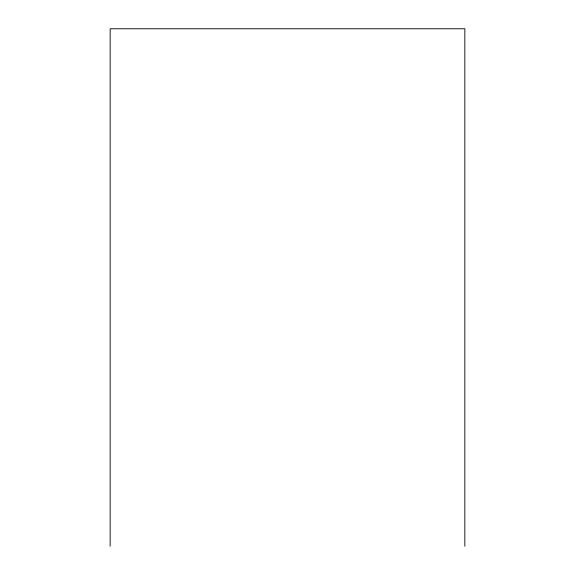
<?xml version="1.0" encoding="UTF-8"?>
<svg xmlns="http://www.w3.org/2000/svg" width="575" height="575" viewBox="0 0 575 575"><rect width="100%" height="100%" fill="white"/><g stroke="black" fill="none" stroke-linecap="round" stroke-linejoin="round"><path stroke-width="0.86" d="M464.844 546.25L464.844 28.75L110.156 28.75L110.156 546.25"/></g></svg>
